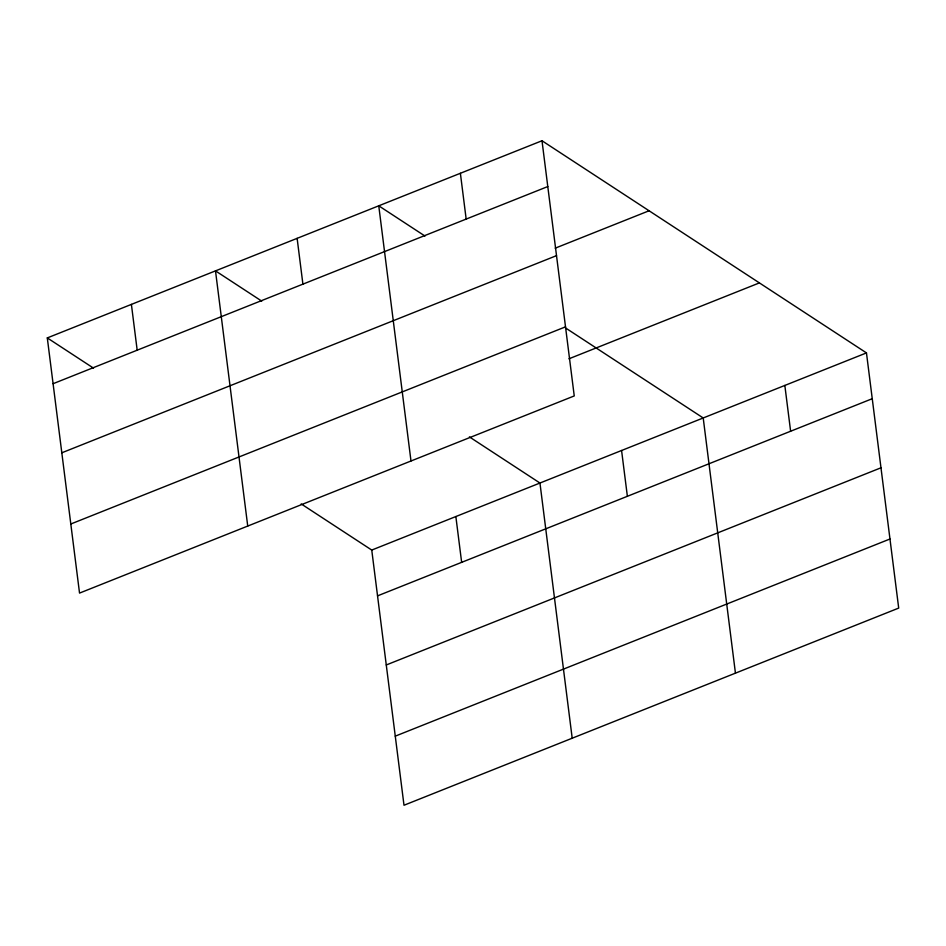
<?xml version="1.0" encoding="UTF-8"?>
<svg xmlns="http://www.w3.org/2000/svg" width="946" height="946" viewBox="0 0 946 946"><rect width="100%" height="100%" fill="white"/><g stroke="black" fill="none" stroke-linecap="round" stroke-linejoin="round"><path stroke-width="1.42" d="M541.999 140.753L574.246 395.936L79.535 593.095L47.3 337.911L541.999 140.753L866.465 352.905L898.7 608.089L404.001 805.247L371.754 550.064L301.195 503.922M53.082 383.709L547.793 186.551M555.207 248.171L649.074 210.769M61.809 452.803L556.52 255.645M70.808 524.001L565.507 326.843M568.936 358.806L759.39 282.901M371.754 550.064L866.465 352.905M377.549 595.862L872.247 398.704M386.275 664.967L880.974 467.797M395.262 736.154L889.973 538.995M424.99 236.051L378.755 205.814L410.99 460.998M565.495 327.919L703.209 417.966L735.444 673.15M261.735 301.112L215.499 270.875L247.734 526.059M469.393 436.886L539.953 483.028L572.2 738.211M47.3 337.911L93.536 368.148M784.837 385.436L790.62 431.234M621.581 450.497L627.375 496.295M460.383 173.284L466.165 219.082M455.854 516.551L461.648 562.35M297.127 238.345L302.909 284.143M131.399 304.399L137.182 350.197"/></g></svg>
